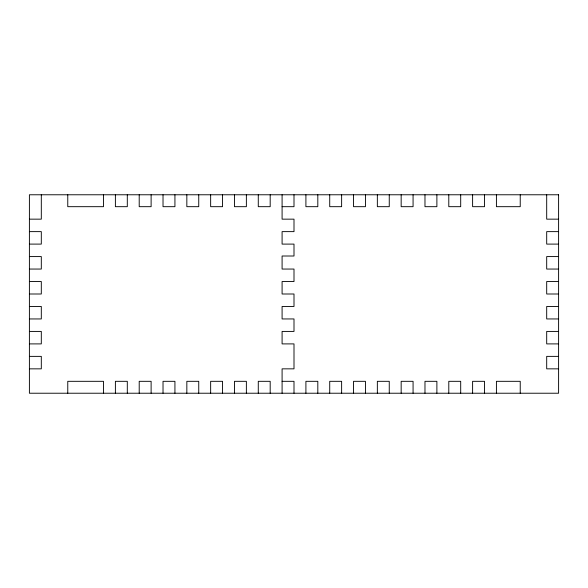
<?xml version="1.0" encoding="UTF-8"?>
<svg xmlns="http://www.w3.org/2000/svg" width="588" height="588" viewBox="0 0 588 588"><rect width="100%" height="100%" fill="white"/><g stroke="black" fill="none" stroke-linecap="round" stroke-linejoin="round"><path stroke-width="0.88" d="M282.093 206.682L294 206.682L294 194.775M29.4 219.155L41.307 219.155L41.307 194.775M558.6 219.155L546.693 219.155L546.693 194.775M29.4 231.628L41.307 231.628L41.307 244.101L29.4 244.101M558.6 231.628L546.693 231.628L546.693 244.101L558.6 244.101M29.4 256.581L41.307 256.581L41.307 269.054L29.4 269.054M558.6 256.581L546.693 256.581L546.693 269.054L558.6 269.054M29.4 281.527L41.307 281.527L41.307 294L29.4 294M558.6 281.527L546.693 281.527L546.693 294L558.6 294M29.4 306.473L41.307 306.473L41.307 318.946L29.4 318.946M558.6 306.473L546.693 306.473L546.693 318.946L558.6 318.946M29.4 331.419L41.307 331.419L41.307 343.899L29.4 343.899M558.6 331.419L546.693 331.419L546.693 343.899L558.6 343.899M29.4 356.372L41.307 356.372L41.307 368.845L29.4 368.845M558.6 356.372L546.693 356.372L546.693 368.845L558.6 368.845M282.093 381.318L294 381.318L294 393.225M520.233 194.775L520.233 206.682L496.419 206.682L496.419 194.775M520.233 393.225L520.233 381.318L496.419 381.318L496.419 393.225M484.512 194.775L484.512 206.682L472.605 206.682L472.605 194.775M484.512 393.225L484.512 381.318L472.605 381.318L472.605 393.225M460.698 194.775L460.698 206.682L448.791 206.682L448.791 194.775M460.698 393.225L460.698 381.318L448.791 381.318L448.791 393.225M436.884 194.775L436.884 206.682L424.977 206.682L424.977 194.775M436.884 393.225L436.884 381.318L424.977 381.318L424.977 393.225M413.07 194.775L413.07 206.682L401.163 206.682L401.163 194.775M413.07 393.225L413.07 381.318L401.163 381.318L401.163 393.225M389.256 194.775L389.256 206.682L377.349 206.682L377.349 194.775M389.256 393.225L389.256 381.318L377.349 381.318L377.349 393.225M365.442 194.775L365.442 206.682L353.535 206.682L353.535 194.775M365.442 393.225L365.442 381.318L353.535 381.318L353.535 393.225M341.628 194.775L341.628 206.682L329.721 206.682L329.721 194.775M341.628 393.225L341.628 381.318L329.721 381.318L329.721 393.225M317.814 194.775L317.814 206.682L305.907 206.682L305.907 194.775M317.814 393.225L317.814 381.318L305.907 381.318L305.907 393.225M282.093 194.775L282.093 219.155L294 219.155L294 231.628L282.093 231.628L282.093 244.101L294 244.101L294 256.008L282.093 256.008L282.093 269.054L294 269.054L294 281.527L282.093 281.527L282.093 294L294 294L294 306.473L282.093 306.473L282.093 318.946L294 318.946L294 331.419L282.093 331.419L282.093 343.899L294 343.899L294 368.845L282.093 368.845L282.093 393.225M270.186 194.775L270.186 206.682L258.279 206.682L258.279 194.775M270.186 393.225L270.186 381.318L258.279 381.318L258.279 393.225M246.372 194.775L246.372 206.682L234.465 206.682L234.465 194.775M246.372 393.225L246.372 381.318L234.465 381.318L234.465 393.225M222.558 194.775L222.558 206.682L210.651 206.682L210.651 194.775M222.558 393.225L222.558 381.318L210.651 381.318L210.651 393.225M198.744 194.775L198.744 206.682L186.837 206.682L186.837 194.775M198.744 393.225L198.744 381.318L186.837 381.318L186.837 393.225M174.93 194.775L174.93 206.682L163.023 206.682L163.023 194.775M174.93 393.225L174.93 381.318L163.023 381.318L163.023 393.225M151.116 194.775L151.116 206.682L139.209 206.682L139.209 194.775M151.116 393.225L151.116 381.318L139.209 381.318L139.209 393.225M127.302 194.775L127.302 206.682L115.395 206.682L115.395 194.775M127.302 393.225L127.302 381.318L115.395 381.318L115.395 393.225M103.488 194.775L103.488 206.682L67.767 206.682L67.767 194.775M103.488 393.225L103.488 381.318L67.767 381.318L67.767 393.225M558.6 194.775L29.4 194.775L29.4 393.225L558.6 393.225L558.6 194.775"/></g></svg>
